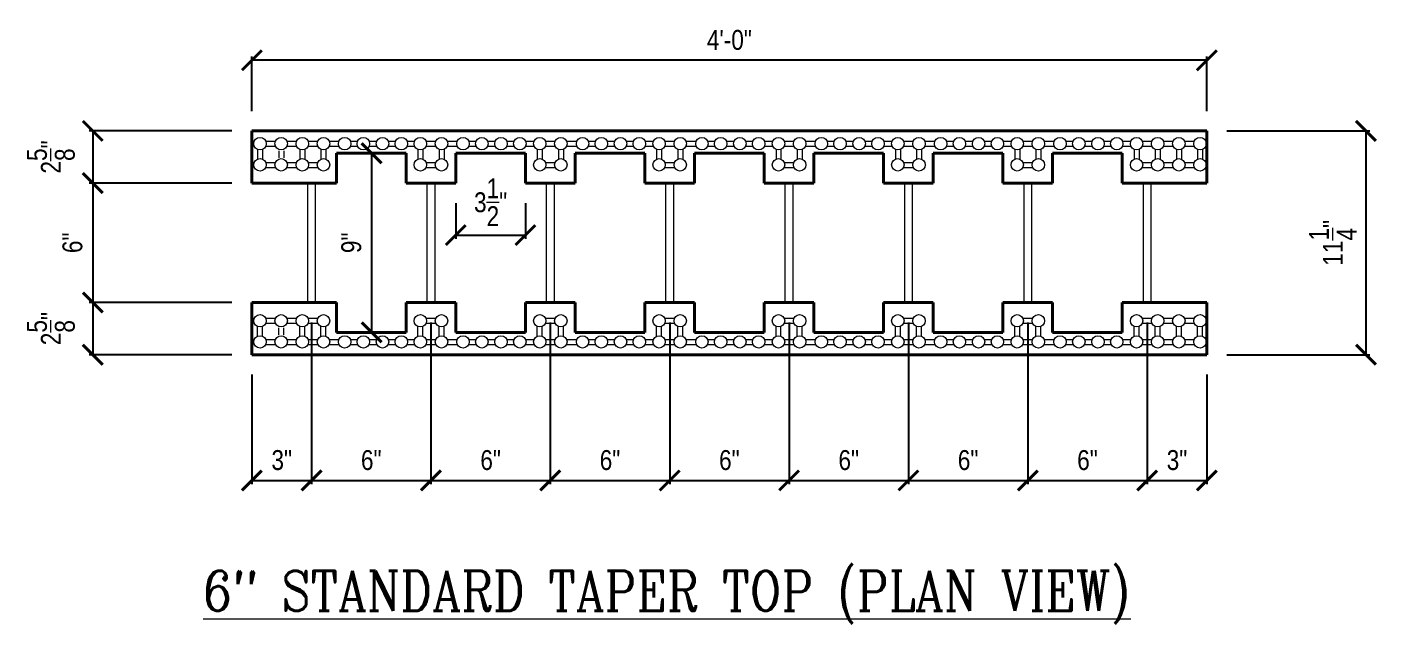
# Model space of a CAD drawing. Header units: inches. Extents: x 17 to 89.2, y 9.6 to 84.5.
# Drawn here: x 21.3 to 89.2, y 54.5 to 84.5 of the extents above; entities that cross this region are included whole.
import ezdxf

# ---------------------------------------------------------------- set-up
doc = ezdxf.new("R2010")
doc.units = ezdxf.units.IN
doc.header["$MEASUREMENT"] = 0
doc.layers.get('Defpoints').update_dxf_attribs({"color": 252})
for name, color, linetype, lineweight in [('1GB fine', 251, 'Continuous', 9), ('2GB med', 7, 'Continuous', 20), ('3GB heavy', 1, 'Continuous', 40), ('DIM', 3, 'Continuous', 13), ('GB Dim', 3, 'Continuous', 13)]:
    doc.layers.add(name, color=color, linetype=linetype, lineweight=lineweight)
doc.styles.add('ARCTEXT', font='arctext.shx', dxfattribs={"width": 0.85})
doc.styles.add('RomanC', font='romanc.shx', dxfattribs={"width": 0.85, "height": 5})
doc.dimstyles.new('ARCTEXT 1-1', dxfattribs={"dimscale": 0, "dimtxt": 1, "dimasz": 1, "dimexe": 0.1875, "dimexo": 1, "dimgap": 0.5, "dimtad": 1, "dimdec": 4, "dimzin": 3, "dimdsep": 46, "dimlunit": 4, "dimtxsty": 'ARCTEXT', "dimblk": 'ARCHTICK', "dimcen": 1, "dimclrd": 256, "dimclre": 256, "dimclrt": 256, "dimadec": 0, "dimazin": 0, "dimtfac": 1, "dimtdec": 4, "dimtofl": 0, "dimtmove": 2, "dimatfit": 3, "dimldrblk": 'arrow', "dimfxl": 1, "dimtolj": 1, "dimtzin": 0, "dimarcsym": 0})

# ---------------------------------------------------------------- blocks, each defined once
blk = doc.blocks.new('_ArchTick')
at = {"color": 0, "linetype": 'ByBlock', "const_width": 0.15}
blk.add_lwpolyline([(-0.5, -0.5), (0.5, 0.5)], dxfattribs=at)
blk = doc.blocks.new('*D26')
at = {"layer": 'Defpoints', "color": 0}
for p in [(35.645, 70.702), (32.645, 68.077), (35.645, 61.758)]:
    blk.add_point(p, dxfattribs=at)
at = {"layer": 'GB Dim', "lineweight": -2}
for p, q in [((35.645, 69.702), (35.645, 61.571)), ((32.645, 67.077), (32.645, 61.571)), ((32.645, 61.758), (35.645, 61.758))]:
    blk.add_line(p, q, dxfattribs=at)
at = {"layer": 'GB Dim', "lineweight": -2, "rotation": 180}
blk.add_blockref('_ArchTick', (32.645, 61.758), dxfattribs=at)
at = {"layer": 'GB Dim', "lineweight": -2}
blk.add_blockref('_ArchTick', (35.645, 61.758), dxfattribs=at)
at = {"layer": 'GB Dim', "insert": (34.145, 62.776), "char_height": 1, "attachment_point": 5, "style": 'ARCTEXT'}
blk.add_mtext('\\A1;3"', dxfattribs=at)
blk = doc.blocks.new('arrow')
at = {"layer": 'DIM'}
blk.add_hatch(color=253, dxfattribs=at).paths.add_polyline_path([(-2, 0.5), (-2, -0.5), (0, 0)])
at = {"layer": 'DIM', "lineweight": 9}
for points in [[(-2, 0.983), (-2, 0.5), (-2.469, 0.617)], [(0.374, 0.094), (0, 0)], [(0.374, -0.094), (0, 0)], [(-2, -0.983), (-2, -0.5), (-2.469, -0.617)]]:
    blk.add_lwpolyline(points, dxfattribs=at)
at = {"layer": 'DIM', "lineweight": 15}
blk.add_lwpolyline([(0, 0), (-2, -0.5), (-2, 0.5), (0, 0)], dxfattribs=at)
blk = doc.blocks.new('*D27')
at = {"layer": 'Defpoints', "color": 0}
for p in [(41.645, 70.702), (35.645, 70.515), (41.645, 61.758)]:
    blk.add_point(p, dxfattribs=at)
at = {"layer": 'GB Dim', "lineweight": -2}
for p, q in [((35.645, 69.515), (35.645, 61.571)), ((41.645, 69.702), (41.645, 61.571)), ((35.645, 61.758), (41.645, 61.758))]:
    blk.add_line(p, q, dxfattribs=at)
at = {"layer": 'GB Dim', "lineweight": -2, "rotation": 180}
blk.add_blockref('_ArchTick', (35.645, 61.758), dxfattribs=at)
at = {"layer": 'GB Dim', "lineweight": -2}
blk.add_blockref('_ArchTick', (41.645, 61.758), dxfattribs=at)
at = {"layer": 'GB Dim', "insert": (38.645, 62.776), "char_height": 1, "attachment_point": 5, "style": 'ARCTEXT'}
blk.add_mtext('\\A1;6"', dxfattribs=at)
blk = doc.blocks.new('*D28')
at = {"layer": 'Defpoints', "color": 0}
for p in [(41.645, 70.702), (47.645, 70.702), (47.645, 61.758)]:
    blk.add_point(p, dxfattribs=at)
at = {"layer": 'GB Dim', "lineweight": -2}
for p, q in [((41.645, 69.702), (41.645, 61.571)), ((47.645, 69.702), (47.645, 61.571)), ((41.645, 61.758), (47.645, 61.758))]:
    blk.add_line(p, q, dxfattribs=at)
at = {"layer": 'GB Dim', "lineweight": -2, "rotation": 180}
blk.add_blockref('_ArchTick', (41.645, 61.758), dxfattribs=at)
at = {"layer": 'GB Dim', "lineweight": -2}
blk.add_blockref('_ArchTick', (47.645, 61.758), dxfattribs=at)
at = {"layer": 'GB Dim', "insert": (44.645, 62.776), "char_height": 1, "attachment_point": 5, "style": 'ARCTEXT'}
blk.add_mtext('\\A1;6"', dxfattribs=at)
blk = doc.blocks.new('*D29')
at = {"layer": 'Defpoints', "color": 0}
for p in [(47.645, 70.702), (53.645, 70.702), (53.645, 61.758)]:
    blk.add_point(p, dxfattribs=at)
at = {"layer": 'GB Dim', "lineweight": -2}
for p, q in [((47.645, 69.702), (47.645, 61.571)), ((53.645, 69.702), (53.645, 61.571)), ((47.645, 61.758), (53.645, 61.758))]:
    blk.add_line(p, q, dxfattribs=at)
at = {"layer": 'GB Dim', "lineweight": -2, "rotation": 180}
blk.add_blockref('_ArchTick', (47.645, 61.758), dxfattribs=at)
at = {"layer": 'GB Dim', "lineweight": -2}
blk.add_blockref('_ArchTick', (53.645, 61.758), dxfattribs=at)
at = {"layer": 'GB Dim', "insert": (50.645, 62.776), "char_height": 1, "attachment_point": 5, "style": 'ARCTEXT'}
blk.add_mtext('\\A1;6"', dxfattribs=at)
blk = doc.blocks.new('*D30')
at = {"layer": 'Defpoints', "color": 0}
for p in [(53.645, 70.702), (59.645, 70.702), (59.645, 61.758)]:
    blk.add_point(p, dxfattribs=at)
at = {"layer": 'GB Dim', "lineweight": -2}
for p, q in [((53.645, 69.702), (53.645, 61.571)), ((59.645, 69.702), (59.645, 61.571)), ((53.645, 61.758), (59.645, 61.758))]:
    blk.add_line(p, q, dxfattribs=at)
at = {"layer": 'GB Dim', "lineweight": -2, "rotation": 180}
blk.add_blockref('_ArchTick', (53.645, 61.758), dxfattribs=at)
at = {"layer": 'GB Dim', "lineweight": -2}
blk.add_blockref('_ArchTick', (59.645, 61.758), dxfattribs=at)
at = {"layer": 'GB Dim', "insert": (56.645, 62.776), "char_height": 1, "attachment_point": 5, "style": 'ARCTEXT'}
blk.add_mtext('\\A1;6"', dxfattribs=at)
blk = doc.blocks.new('*D31')
at = {"layer": 'Defpoints', "color": 0}
for p in [(59.645, 70.702), (65.645, 70.702), (65.645, 61.758)]:
    blk.add_point(p, dxfattribs=at)
at = {"layer": 'GB Dim', "lineweight": -2}
for p, q in [((59.645, 69.702), (59.645, 61.571)), ((65.645, 69.702), (65.645, 61.571)), ((59.645, 61.758), (65.645, 61.758))]:
    blk.add_line(p, q, dxfattribs=at)
at = {"layer": 'GB Dim', "lineweight": -2, "rotation": 180}
blk.add_blockref('_ArchTick', (59.645, 61.758), dxfattribs=at)
at = {"layer": 'GB Dim', "lineweight": -2}
blk.add_blockref('_ArchTick', (65.645, 61.758), dxfattribs=at)
at = {"layer": 'GB Dim', "insert": (62.645, 62.776), "char_height": 1, "attachment_point": 5, "style": 'ARCTEXT'}
blk.add_mtext('\\A1;6"', dxfattribs=at)
blk = doc.blocks.new('*D32')
at = {"layer": 'Defpoints', "color": 0}
for p in [(65.645, 70.702), (71.645, 70.702), (71.645, 61.758)]:
    blk.add_point(p, dxfattribs=at)
at = {"layer": 'GB Dim', "lineweight": -2}
for p, q in [((65.645, 69.702), (65.645, 61.571)), ((71.645, 69.702), (71.645, 61.571)), ((65.645, 61.758), (71.645, 61.758))]:
    blk.add_line(p, q, dxfattribs=at)
at = {"layer": 'GB Dim', "lineweight": -2, "rotation": 180}
blk.add_blockref('_ArchTick', (65.645, 61.758), dxfattribs=at)
at = {"layer": 'GB Dim', "lineweight": -2}
blk.add_blockref('_ArchTick', (71.645, 61.758), dxfattribs=at)
at = {"layer": 'GB Dim', "insert": (68.645, 62.776), "char_height": 1, "attachment_point": 5, "style": 'ARCTEXT'}
blk.add_mtext('\\A1;6"', dxfattribs=at)
blk = doc.blocks.new('*D33')
at = {"layer": 'Defpoints', "color": 0}
for p in [(71.645, 70.702), (77.645, 70.702), (77.645, 61.758)]:
    blk.add_point(p, dxfattribs=at)
at = {"layer": 'GB Dim', "lineweight": -2}
for p, q in [((71.645, 69.702), (71.645, 61.571)), ((77.645, 69.702), (77.645, 61.571)), ((71.645, 61.758), (77.645, 61.758))]:
    blk.add_line(p, q, dxfattribs=at)
at = {"layer": 'GB Dim', "lineweight": -2, "rotation": 180}
blk.add_blockref('_ArchTick', (71.645, 61.758), dxfattribs=at)
at = {"layer": 'GB Dim', "lineweight": -2}
blk.add_blockref('_ArchTick', (77.645, 61.758), dxfattribs=at)
at = {"layer": 'GB Dim', "insert": (74.645, 62.776), "char_height": 1, "attachment_point": 5, "style": 'ARCTEXT'}
blk.add_mtext('\\A1;6"', dxfattribs=at)
blk = doc.blocks.new('*D34')
at = {"layer": 'Defpoints', "color": 0}
for p in [(77.645, 70.702), (80.645, 68.077), (80.645, 61.758)]:
    blk.add_point(p, dxfattribs=at)
at = {"layer": 'GB Dim', "lineweight": -2}
for p, q in [((77.645, 69.702), (77.645, 61.571)), ((80.645, 67.077), (80.645, 61.571)), ((77.645, 61.758), (80.645, 61.758))]:
    blk.add_line(p, q, dxfattribs=at)
at = {"layer": 'GB Dim', "lineweight": -2, "rotation": 180}
blk.add_blockref('_ArchTick', (77.645, 61.758), dxfattribs=at)
at = {"layer": 'GB Dim', "lineweight": -2}
blk.add_blockref('_ArchTick', (80.645, 61.758), dxfattribs=at)
at = {"layer": 'GB Dim', "insert": (79.145, 62.776), "char_height": 1, "attachment_point": 5, "style": 'ARCTEXT'}
blk.add_mtext('\\A1;3"', dxfattribs=at)
blk = doc.blocks.new('*D35')
at = {"layer": 'Defpoints', "color": 0}
for p in [(80.645, 79.327), (80.645, 68.077), (88.645, 68.077)]:
    blk.add_point(p, dxfattribs=at)
at = {"layer": 'GB Dim', "lineweight": -2}
for p, q in [((81.645, 79.327), (88.833, 79.327)), ((88.645, 79.327), (88.645, 68.077)), ((81.645, 68.077), (88.833, 68.077))]:
    blk.add_line(p, q, dxfattribs=at)
for p, rotation in [((88.645, 79.327), 90), ((88.645, 68.077), 270)]:
    blk.add_blockref('_ArchTick', p, dxfattribs=dict(at, rotation=rotation))
at = {"layer": 'GB Dim', "insert": (86.979, 73.702), "char_height": 1, "attachment_point": 5, "rotation": 90, "style": 'ARCTEXT'}
blk.add_mtext('\\A1;11{\\H1.000000x;\\S1/4;}"', dxfattribs=at)
blk = doc.blocks.new('*D36')
at = {"layer": 'Defpoints', "color": 0}
for p in [(32.645, 82.876), (32.645, 79.327), (80.645, 79.327)]:
    blk.add_point(p, dxfattribs=at)
at = {"layer": 'GB Dim', "lineweight": -2}
for p, q in [((32.645, 80.327), (32.645, 83.063)), ((80.645, 82.876), (32.645, 82.876)), ((80.645, 80.327), (80.645, 83.063))]:
    blk.add_line(p, q, dxfattribs=at)
at = {"layer": 'GB Dim', "lineweight": -2, "rotation": 180}
blk.add_blockref('_ArchTick', (32.645, 82.876), dxfattribs=at)
at = {"layer": 'GB Dim', "lineweight": -2}
blk.add_blockref('_ArchTick', (80.645, 82.876), dxfattribs=at)
at = {"layer": 'GB Dim', "insert": (56.645, 83.893), "char_height": 1, "attachment_point": 5, "style": 'ARCTEXT'}
blk.add_mtext('\\A1;4\'-0"', dxfattribs=at)
blk = doc.blocks.new('*D37')
at = {"layer": 'Defpoints', "color": 0}
for p in [(32.645, 79.327), (24.645, 76.702), (32.645, 76.702)]:
    blk.add_point(p, dxfattribs=at)
at = {"layer": 'GB Dim', "lineweight": -2}
for p, q in [((31.645, 79.327), (24.458, 79.327)), ((24.645, 79.327), (24.645, 76.702)), ((31.645, 76.702), (24.458, 76.702))]:
    blk.add_line(p, q, dxfattribs=at)
for p, rotation in [((24.645, 79.327), 90), ((24.645, 76.702), 270)]:
    blk.add_blockref('_ArchTick', p, dxfattribs=dict(at, rotation=rotation))
at = {"layer": 'GB Dim', "insert": (22.541, 78.015), "char_height": 1, "attachment_point": 5, "rotation": 90, "style": 'ARCTEXT'}
blk.add_mtext('\\A1;2{\\H1.000000x;\\S5/8;}"', dxfattribs=at)
blk = doc.blocks.new('*D38')
at = {"layer": 'Defpoints', "color": 0}
for p in [(32.645, 76.702), (24.645, 70.702), (32.645, 70.702)]:
    blk.add_point(p, dxfattribs=at)
at = {"layer": 'GB Dim', "lineweight": -2}
for p, q in [((31.645, 76.702), (24.458, 76.702)), ((24.645, 76.702), (24.645, 70.702)), ((31.645, 70.702), (24.458, 70.702))]:
    blk.add_line(p, q, dxfattribs=at)
for p, rotation in [((24.645, 76.702), 90), ((24.645, 70.702), 270)]:
    blk.add_blockref('_ArchTick', p, dxfattribs=dict(at, rotation=rotation))
at = {"layer": 'GB Dim', "insert": (23.628, 73.702), "char_height": 1, "attachment_point": 5, "rotation": 90, "style": 'ARCTEXT'}
blk.add_mtext('\\A1;6"', dxfattribs=at)
blk = doc.blocks.new('*D39')
at = {"layer": 'Defpoints', "color": 0}
for p in [(32.645, 70.702), (24.645, 68.077), (32.645, 68.077)]:
    blk.add_point(p, dxfattribs=at)
at = {"layer": 'GB Dim', "lineweight": -2}
for p, q in [((31.645, 70.702), (24.458, 70.702)), ((24.645, 70.702), (24.645, 68.077)), ((31.645, 68.077), (24.458, 68.077))]:
    blk.add_line(p, q, dxfattribs=at)
for p, rotation in [((24.645, 70.702), 90), ((24.645, 68.077), 270)]:
    blk.add_blockref('_ArchTick', p, dxfattribs=dict(at, rotation=rotation))
at = {"layer": 'GB Dim', "insert": (22.541, 69.39), "char_height": 1, "attachment_point": 5, "rotation": 90, "style": 'ARCTEXT'}
blk.add_mtext('\\A1;2{\\H1.000000x;\\S5/8;}"', dxfattribs=at)
blk = doc.blocks.new('*D40')
at = {"layer": 'Defpoints', "color": 0}
for p in [(38.645, 78.202), (38.645, 69.202), (38.662, 69.202)]:
    blk.add_point(p, dxfattribs=at)
at = {"layer": 'GB Dim', "lineweight": -2}
for p, q in [((38.662, 78.202), (38.662, 69.202)), ((39.645, 78.202), (38.85, 78.202)), ((39.645, 69.202), (38.85, 69.202))]:
    blk.add_line(p, q, dxfattribs=at)
for p, rotation in [((38.662, 78.202), 90), ((38.662, 69.202), 270)]:
    blk.add_blockref('_ArchTick', p, dxfattribs=dict(at, rotation=rotation))
at = {"layer": 'GB Dim', "insert": (37.645, 73.702), "char_height": 1, "attachment_point": 5, "rotation": 90, "style": 'ARCTEXT'}
blk.add_mtext('\\A1;9"', dxfattribs=at)
blk = doc.blocks.new('*D41')
at = {"layer": 'Defpoints', "color": 0}
for p in [(42.895, 76.702), (46.395, 76.702), (46.395, 74.091)]:
    blk.add_point(p, dxfattribs=at)
at = {"layer": 'GB Dim', "lineweight": -2}
for p, q in [((42.895, 75.702), (42.895, 73.903)), ((46.395, 75.702), (46.395, 73.903)), ((42.895, 74.091), (46.395, 74.091))]:
    blk.add_line(p, q, dxfattribs=at)
at = {"layer": 'GB Dim', "lineweight": -2, "rotation": 180}
blk.add_blockref('_ArchTick', (42.895, 74.091), dxfattribs=at)
at = {"layer": 'GB Dim', "lineweight": -2}
blk.add_blockref('_ArchTick', (46.395, 74.091), dxfattribs=at)
at = {"layer": 'GB Dim', "insert": (44.645, 75.74), "char_height": 1, "attachment_point": 5, "style": 'ARCTEXT'}
blk.add_mtext('\\A1;3{\\H1.000000x;\\S1/2;}"', dxfattribs=at)

msp = doc.modelspace()

# ---------------------------------------------------------------- linework, layer by layer
at = {"layer": '1GB fine'}
for p, q in [((33.34124, 78.80891), (33.8322, 78.80891)), ((34.40374, 78.80891), (34.8947, 78.80891)), ((35.46624, 78.80891), (35.9572, 78.80891)), ((36.52874, 78.80891), (37.0197, 78.80891)), ((37.59124, 78.80891), (37.96234, 78.80891)), ((38.53388, 78.80891), (38.92551, 78.80891)), ((39.49705, 78.80891), (39.87212, 78.80891)), ((40.44366, 78.80891), (40.82819, 78.80891)), ((41.39973, 78.80891), (41.89069, 78.80891)), ((42.46223, 78.80891), (42.97347, 78.80891)), ((43.54501, 78.80891), (43.91611, 78.80891)), ((44.48765, 78.80891), (44.87928, 78.80891)), ((45.45082, 78.80891), (45.82589, 78.80891)), ((46.39743, 78.80891), (46.82819, 78.80891)), ((47.39973, 78.80891), (47.89069, 78.80891)), ((48.46223, 78.80891), (48.98031, 78.80891)), ((49.55185, 78.80891), (49.92295, 78.80891)), ((50.49449, 78.80891), (50.88613, 78.80891)), ((51.45766, 78.80891), (51.83274, 78.80891)), ((52.44366, 78.80891), (52.82819, 78.80891)), ((53.39973, 78.80891), (53.89069, 78.80891)), ((54.46223, 78.80891), (54.98031, 78.80891)), ((55.55185, 78.80891), (55.92295, 78.80891)), ((56.49449, 78.80891), (56.88613, 78.80891)), ((57.45766, 78.80891), (57.83274, 78.80891)), ((58.44366, 78.80891), (58.82819, 78.80891)), ((59.39973, 78.80891), (59.89069, 78.80891)), ((60.46223, 78.80891), (60.98031, 78.80891)), ((61.55185, 78.80891), (61.92295, 78.80891)), ((62.49449, 78.80891), (62.88613, 78.80891)), ((63.45766, 78.80891), (63.83274, 78.80891)), ((64.44366, 78.80891), (64.82819, 78.80891)), ((65.39973, 78.80891), (65.89069, 78.80891)), ((66.46223, 78.80891), (66.98031, 78.80891)), ((67.55185, 78.80891), (67.92295, 78.80891)), ((68.49449, 78.80891), (68.88613, 78.80891)), ((69.45766, 78.80891), (69.83274, 78.80891)), ((70.44366, 78.80891), (70.82819, 78.80891)), ((71.39973, 78.80891), (71.89069, 78.80891)), ((72.46223, 78.80891), (72.98031, 78.80891)), ((73.55185, 78.80891), (73.92295, 78.80891)), ((74.49449, 78.80891), (74.88613, 78.80891)), ((75.45766, 78.80891), (75.83274, 78.80891)), ((76.44366, 78.80891), (76.82819, 78.80891)), ((77.39973, 78.80891), (77.89069, 78.80891)), ((78.46223, 78.80891), (78.95319, 78.80891)), ((79.52473, 78.80891), (80.01569, 78.80891)), ((32.9312, 78.39572), (32.9312, 77.90668)), ((33.18193, 78.39668), (33.18193, 77.90572)), ((33.3422, 78.55818), (33.83124, 78.55818)), ((33.9937, 78.32864), (33.9937, 77.97376)), ((34.24443, 78.32941), (34.24443, 77.97298)), ((34.4047, 78.55818), (34.89374, 78.55818)), ((35.0562, 78.39572), (35.0562, 77.90668)), ((35.30693, 78.39668), (35.30693, 77.90572)), ((35.4672, 78.55818), (35.95624, 78.55818)), ((36.1187, 78.39572), (36.1187, 77.90668)), ((36.36943, 78.39668), (36.36943, 77.90572)), ((36.5297, 78.55818), (37.01874, 78.55818)), ((37.5922, 78.55818), (37.96138, 78.55818)), ((38.53483, 78.55818), (38.92455, 78.55818)), ((39.49801, 78.55818), (39.87116, 78.55818)), ((40.44462, 78.55818), (40.82723, 78.55818)), ((40.98969, 78.39572), (40.98969, 77.90668)), ((41.24042, 78.39668), (41.24042, 77.90572)), ((41.40068, 78.55818), (41.88973, 78.55818)), ((42.05219, 78.39572), (42.05219, 77.90668)), ((42.30292, 78.39668), (42.30292, 77.90572)), ((42.46318, 78.55818), (42.97251, 78.55818)), ((43.54597, 78.55818), (43.91515, 78.55818)), ((44.48861, 78.55818), (44.87832, 78.55818)), ((45.45178, 78.55818), (45.82493, 78.55818)), ((46.39839, 78.55818), (46.82723, 78.55818)), ((46.98969, 78.39572), (46.98969, 77.90668)), ((47.24042, 78.39668), (47.24042, 77.90572)), ((47.40068, 78.55818), (47.88973, 78.55818)), ((48.05219, 78.39572), (48.05219, 77.90668)), ((48.30292, 78.39668), (48.30292, 77.90572)), ((48.46318, 78.55818), (48.97936, 78.55818)), ((49.55281, 78.55818), (49.92199, 78.55818)), ((50.49545, 78.55818), (50.88517, 78.55818)), ((51.45862, 78.55818), (51.83178, 78.55818)), ((52.44462, 78.55818), (52.82723, 78.55818)), ((52.98969, 78.39572), (52.98969, 77.90668)), ((53.24042, 78.39668), (53.24042, 77.90572)), ((53.40068, 78.55818), (53.88973, 78.55818)), ((54.05219, 78.39572), (54.05219, 77.90668)), ((54.30292, 78.39668), (54.30292, 77.90572)), ((54.46318, 78.55818), (54.97936, 78.55818)), ((55.55281, 78.55818), (55.92199, 78.55818)), ((56.49545, 78.55818), (56.88517, 78.55818)), ((57.45862, 78.55818), (57.83178, 78.55818)), ((58.44462, 78.55818), (58.82723, 78.55818)), ((58.98969, 78.39572), (58.98969, 77.90668)), ((59.24042, 78.39668), (59.24042, 77.90572)), ((59.40068, 78.55818), (59.88973, 78.55818)), ((60.05219, 78.39572), (60.05219, 77.90668)), ((60.30292, 78.39668), (60.30292, 77.90572)), ((60.46318, 78.55818), (60.97936, 78.55818)), ((61.55281, 78.55818), (61.92199, 78.55818)), ((62.49545, 78.55818), (62.88517, 78.55818)), ((63.45862, 78.55818), (63.83178, 78.55818)), ((64.44462, 78.55818), (64.82723, 78.55818)), ((64.98969, 78.39572), (64.98969, 77.90668)), ((65.24042, 78.39668), (65.24042, 77.90572)), ((65.40068, 78.55818), (65.88973, 78.55818)), ((66.05219, 78.39572), (66.05219, 77.90668)), ((66.30292, 78.39668), (66.30292, 77.90572)), ((66.46318, 78.55818), (66.97936, 78.55818)), ((67.55281, 78.55818), (67.92199, 78.55818)), ((68.49545, 78.55818), (68.88517, 78.55818)), ((69.45862, 78.55818), (69.83178, 78.55818)), ((70.44462, 78.55818), (70.82723, 78.55818)), ((70.98969, 78.39572), (70.98969, 77.90668)), ((71.24042, 78.39668), (71.24042, 77.90572)), ((71.40068, 78.55818), (71.88973, 78.55818)), ((72.05219, 78.39572), (72.05219, 77.90668)), ((72.30292, 78.39668), (72.30292, 77.90572)), ((72.46318, 78.55818), (72.97936, 78.55818)), ((73.55281, 78.55818), (73.92199, 78.55818)), ((74.49545, 78.55818), (74.88517, 78.55818)), ((75.45862, 78.55818), (75.83178, 78.55818)), ((76.44462, 78.55818), (76.82723, 78.55818)), ((76.98969, 78.39572), (76.98969, 77.90668)), ((77.24042, 78.39668), (77.24042, 77.90572)), ((77.40068, 78.55818), (77.88973, 78.55818)), ((78.05219, 78.39572), (78.05219, 77.90668)), ((78.30292, 78.39668), (78.30292, 77.90572)), ((78.46318, 78.55818), (78.95223, 78.55818)), ((79.11469, 78.39572), (79.11469, 77.90668)), ((79.36542, 78.39668), (79.36542, 77.90572)), ((79.52568, 78.55818), (80.01473, 78.55818)), ((80.17719, 78.39572), (80.17719, 77.90668)), ((80.42792, 78.39668), (80.42792, 77.90572)), ((33.34124, 77.74641), (33.8322, 77.74641)), ((33.3422, 77.49568), (33.83124, 77.49568)), ((34.40374, 77.74641), (34.8947, 77.74641)), ((34.4047, 77.49568), (34.89374, 77.49568)), ((35.46624, 77.74641), (35.9572, 77.74641)), ((35.4672, 77.49568), (35.95624, 77.49568)), ((41.39973, 77.74641), (41.89069, 77.74641)), ((41.40068, 77.49568), (41.88973, 77.49568)), ((47.39973, 77.74641), (47.89069, 77.74641)), ((47.40068, 77.49568), (47.88973, 77.49568)), ((53.39973, 77.74641), (53.89069, 77.74641)), ((53.40068, 77.49568), (53.88973, 77.49568)), ((59.39973, 77.74641), (59.89069, 77.74641)), ((59.40068, 77.49568), (59.88973, 77.49568)), ((65.39973, 77.74641), (65.89069, 77.74641)), ((65.40068, 77.49568), (65.88973, 77.49568)), ((71.39973, 77.74641), (71.89069, 77.74641)), ((71.40068, 77.49568), (71.88973, 77.49568)), ((77.39973, 77.74641), (77.89069, 77.74641)), ((77.40068, 77.49568), (77.88973, 77.49568)), ((78.46223, 77.74641), (78.95319, 77.74641)), ((78.46318, 77.49568), (78.95223, 77.49568)), ((79.52473, 77.74641), (80.01569, 77.74641)), ((79.52568, 77.49568), (80.01473, 77.49568)), ((33.3422, 69.90884), (33.83124, 69.90884)), ((34.4047, 69.90884), (34.89374, 69.90884)), ((35.4672, 69.90884), (35.95624, 69.90884)), ((41.40068, 69.90884), (41.88973, 69.90884)), ((47.40068, 69.90884), (47.88973, 69.90884)), ((53.40068, 69.90884), (53.88973, 69.90884)), ((59.40068, 69.90884), (59.88973, 69.90884)), ((65.40068, 69.90884), (65.88973, 69.90884)), ((71.40068, 69.90884), (71.88973, 69.90884)), ((77.40068, 69.90884), (77.88973, 69.90884)), ((78.46318, 69.90884), (78.95223, 69.90884)), ((79.52568, 69.90884), (80.01473, 69.90884)), ((32.9312, 69.0088), (32.9312, 69.49784)), ((33.18193, 69.00784), (33.18193, 69.4988)), ((33.34124, 69.65811), (33.8322, 69.65811)), ((33.9937, 69.07588), (33.9937, 69.43076)), ((34.24443, 69.0751), (34.24443, 69.43154)), ((34.40374, 69.65811), (34.8947, 69.65811)), ((35.0562, 69.0088), (35.0562, 69.49784)), ((35.30693, 69.00784), (35.30693, 69.4988)), ((35.46624, 69.65811), (35.9572, 69.65811)), ((36.1187, 69.0088), (36.1187, 69.49784)), ((36.36943, 69.00784), (36.36943, 69.4988)), ((40.98969, 69.0088), (40.98969, 69.49784)), ((41.24042, 69.00784), (41.24042, 69.4988)), ((41.39973, 69.65811), (41.89069, 69.65811)), ((42.05219, 69.0088), (42.05219, 69.49784)), ((42.30292, 69.00784), (42.30292, 69.4988)), ((46.98969, 69.0088), (46.98969, 69.49784)), ((47.24042, 69.00784), (47.24042, 69.4988)), ((47.39973, 69.65811), (47.89069, 69.65811)), ((48.05219, 69.0088), (48.05219, 69.49784)), ((48.30292, 69.00784), (48.30292, 69.4988)), ((52.98969, 69.0088), (52.98969, 69.49784)), ((53.24042, 69.00784), (53.24042, 69.4988)), ((53.39973, 69.65811), (53.89069, 69.65811)), ((54.05219, 69.0088), (54.05219, 69.49784)), ((54.30292, 69.00784), (54.30292, 69.4988)), ((58.98969, 69.0088), (58.98969, 69.49784)), ((59.24042, 69.00784), (59.24042, 69.4988)), ((59.39973, 69.65811), (59.89069, 69.65811)), ((60.05219, 69.0088), (60.05219, 69.49784)), ((60.30292, 69.00784), (60.30292, 69.4988)), ((64.98969, 69.0088), (64.98969, 69.49784)), ((65.24042, 69.00784), (65.24042, 69.4988)), ((65.39973, 69.65811), (65.89069, 69.65811)), ((66.05219, 69.0088), (66.05219, 69.49784)), ((66.30292, 69.00784), (66.30292, 69.4988)), ((70.98969, 69.0088), (70.98969, 69.49784)), ((71.24042, 69.00784), (71.24042, 69.4988)), ((71.39973, 69.65811), (71.89069, 69.65811)), ((72.05219, 69.0088), (72.05219, 69.49784)), ((72.30292, 69.00784), (72.30292, 69.4988)), ((76.98969, 69.0088), (76.98969, 69.49784)), ((77.24042, 69.00784), (77.24042, 69.4988)), ((77.39973, 69.65811), (77.89069, 69.65811)), ((78.05219, 69.0088), (78.05219, 69.49784)), ((78.30292, 69.00784), (78.30292, 69.4988)), ((78.46223, 69.65811), (78.95319, 69.65811)), ((79.11469, 69.0088), (79.11469, 69.49784)), ((79.36542, 69.00784), (79.36542, 69.4988)), ((79.52473, 69.65811), (80.01569, 69.65811)), ((80.17719, 69.0088), (80.17719, 69.49784)), ((80.42792, 69.00784), (80.42792, 69.4988)), ((33.34124, 68.59561), (33.8322, 68.59561)), ((33.3422, 68.84634), (33.83124, 68.84634)), ((34.40374, 68.59561), (34.8947, 68.59561)), ((34.4047, 68.84634), (34.89374, 68.84634)), ((35.46624, 68.59561), (35.9572, 68.59561)), ((35.4672, 68.84634), (35.95624, 68.84634)), ((36.52874, 68.59561), (37.0197, 68.59561)), ((36.5297, 68.84634), (37.01874, 68.84634)), ((37.59124, 68.59561), (37.96234, 68.59561)), ((37.5922, 68.84634), (37.96138, 68.84634)), ((38.53388, 68.59561), (38.92551, 68.59561)), ((38.53483, 68.84634), (38.92455, 68.84634)), ((39.49705, 68.59561), (39.87212, 68.59561)), ((39.49801, 68.84634), (39.87116, 68.84634)), ((40.44366, 68.59561), (40.82819, 68.59561)), ((40.44462, 68.84634), (40.82723, 68.84634)), ((41.39973, 68.59561), (41.89069, 68.59561)), ((41.40068, 68.84634), (41.88973, 68.84634)), ((42.46223, 68.59561), (42.97347, 68.59561)), ((42.46318, 68.84634), (42.97251, 68.84634)), ((43.54501, 68.59561), (43.91611, 68.59561)), ((43.54597, 68.84634), (43.91515, 68.84634)), ((44.48765, 68.59561), (44.87928, 68.59561)), ((44.48861, 68.84634), (44.87832, 68.84634)), ((45.45082, 68.59561), (45.82589, 68.59561)), ((45.45178, 68.84634), (45.82493, 68.84634)), ((46.39743, 68.59561), (46.82819, 68.59561)), ((46.39839, 68.84634), (46.82723, 68.84634)), ((47.39973, 68.59561), (47.89069, 68.59561)), ((47.40068, 68.84634), (47.88973, 68.84634)), ((48.46223, 68.59561), (48.98031, 68.59561)), ((48.46318, 68.84634), (48.97936, 68.84634)), ((49.55185, 68.59561), (49.92295, 68.59561)), ((49.55281, 68.84634), (49.92199, 68.84634)), ((50.49449, 68.59561), (50.88613, 68.59561)), ((50.49545, 68.84634), (50.88517, 68.84634)), ((51.45766, 68.59561), (51.83274, 68.59561)), ((51.45862, 68.84634), (51.83178, 68.84634)), ((52.44366, 68.59561), (52.82819, 68.59561)), ((52.44462, 68.84634), (52.82723, 68.84634)), ((53.39973, 68.59561), (53.89069, 68.59561)), ((53.40068, 68.84634), (53.88973, 68.84634)), ((54.46223, 68.59561), (54.98031, 68.59561)), ((54.46318, 68.84634), (54.97936, 68.84634)), ((55.55185, 68.59561), (55.92295, 68.59561)), ((55.55281, 68.84634), (55.92199, 68.84634)), ((56.49449, 68.59561), (56.88613, 68.59561)), ((56.49545, 68.84634), (56.88517, 68.84634)), ((57.45766, 68.59561), (57.83274, 68.59561)), ((57.45862, 68.84634), (57.83178, 68.84634)), ((58.44366, 68.59561), (58.82819, 68.59561)), ((58.44462, 68.84634), (58.82723, 68.84634)), ((59.39973, 68.59561), (59.89069, 68.59561)), ((59.40068, 68.84634), (59.88973, 68.84634)), ((60.46223, 68.59561), (60.98031, 68.59561)), ((60.46318, 68.84634), (60.97936, 68.84634)), ((61.55185, 68.59561), (61.92295, 68.59561)), ((61.55281, 68.84634), (61.92199, 68.84634)), ((62.49449, 68.59561), (62.88613, 68.59561)), ((62.49545, 68.84634), (62.88517, 68.84634)), ((63.45766, 68.59561), (63.83274, 68.59561)), ((63.45862, 68.84634), (63.83178, 68.84634)), ((64.44366, 68.59561), (64.82819, 68.59561)), ((64.44462, 68.84634), (64.82723, 68.84634)), ((65.39973, 68.59561), (65.89069, 68.59561)), ((65.40068, 68.84634), (65.88973, 68.84634)), ((66.46223, 68.59561), (66.98031, 68.59561)), ((66.46318, 68.84634), (66.97936, 68.84634)), ((67.55185, 68.59561), (67.92295, 68.59561)), ((67.55281, 68.84634), (67.92199, 68.84634)), ((68.49449, 68.59561), (68.88613, 68.59561)), ((68.49545, 68.84634), (68.88517, 68.84634)), ((69.45766, 68.59561), (69.83274, 68.59561)), ((69.45862, 68.84634), (69.83178, 68.84634)), ((70.44366, 68.59561), (70.82819, 68.59561)), ((70.44462, 68.84634), (70.82723, 68.84634)), ((71.39973, 68.59561), (71.89069, 68.59561)), ((71.40068, 68.84634), (71.88973, 68.84634)), ((72.46223, 68.59561), (72.98031, 68.59561)), ((72.46318, 68.84634), (72.97936, 68.84634)), ((73.55185, 68.59561), (73.92295, 68.59561)), ((73.55281, 68.84634), (73.92199, 68.84634)), ((74.49449, 68.59561), (74.88613, 68.59561)), ((74.49545, 68.84634), (74.88517, 68.84634)), ((75.45766, 68.59561), (75.83274, 68.59561)), ((75.45862, 68.84634), (75.83178, 68.84634)), ((76.44366, 68.59561), (76.82819, 68.59561)), ((76.44462, 68.84634), (76.82723, 68.84634)), ((77.39973, 68.59561), (77.89069, 68.59561)), ((77.40068, 68.84634), (77.88973, 68.84634)), ((78.46223, 68.59561), (78.95319, 68.59561)), ((78.46318, 68.84634), (78.95223, 68.84634)), ((79.52473, 68.59561), (80.01569, 68.59561)), ((79.52568, 68.84634), (80.01473, 68.84634))]:
    msp.add_line(p, q, dxfattribs=at)
for centre in [(33.05547, 78.68245), (34.11797, 78.68245), (35.18047, 78.68245), (36.24297, 78.68245), (37.30547, 78.68245), (38.24811, 78.68245), (39.21128, 78.68245), (40.15789, 78.68245), (41.11396, 78.68245), (42.17646, 78.68245), (43.25924, 78.68245), (44.20188, 78.68245), (45.16505, 78.68245), (46.11166, 78.68245), (47.11396, 78.68245), (48.17646, 78.68245), (49.26608, 78.68245), (50.20872, 78.68245), (51.17189, 78.68245), (52.11851, 78.68245), (53.11396, 78.68245), (54.17646, 78.68245), (55.26608, 78.68245), (56.20872, 78.68245), (57.17189, 78.68245), (58.11851, 78.68245), (59.11396, 78.68245), (60.17646, 78.68245), (61.26608, 78.68245), (62.20872, 78.68245), (63.17189, 78.68245), (64.11851, 78.68245), (65.11396, 78.68245), (66.17646, 78.68245), (67.26608, 78.68245), (68.20872, 78.68245), (69.17189, 78.68245), (70.11851, 78.68245), (71.11396, 78.68245), (72.17646, 78.68245), (73.26608, 78.68245), (74.20872, 78.68245), (75.17189, 78.68245), (76.11851, 78.68245), (77.11396, 78.68245), (78.17646, 78.68245), (79.23896, 78.68245), (80.30146, 78.68245), (33.05547, 77.61995), (34.11797, 77.61995), (35.18047, 77.61995), (36.24297, 77.61995), (41.11396, 77.61995), (42.17646, 77.61995), (47.11396, 77.61995), (48.17646, 77.61995), (53.11396, 77.61995), (54.17646, 77.61995), (59.11396, 77.61995), (60.17646, 77.61995), (65.11396, 77.61995), (66.17646, 77.61995), (71.11396, 77.61995), (72.17646, 77.61995), (77.11396, 77.61995), (78.17646, 77.61995), (79.23896, 77.61995), (80.30146, 77.61995), (33.05547, 69.78457), (34.11797, 69.78457), (35.18047, 69.78457), (36.24297, 69.78457), (41.11396, 69.78457), (42.17646, 69.78457), (47.11396, 69.78457), (48.17646, 69.78457), (53.11396, 69.78457), (54.17646, 69.78457), (59.11396, 69.78457), (60.17646, 69.78457), (65.11396, 69.78457), (66.17646, 69.78457), (71.11396, 69.78457), (72.17646, 69.78457), (77.11396, 69.78457), (78.17646, 69.78457), (79.23896, 69.78457), (80.30146, 69.78457), (33.05547, 68.72207), (34.11797, 68.72207), (35.18047, 68.72207), (36.24297, 68.72207), (37.30547, 68.72207), (38.24811, 68.72207), (39.21128, 68.72207), (40.15789, 68.72207), (41.11396, 68.72207), (42.17646, 68.72207), (43.25924, 68.72207), (44.20188, 68.72207), (45.16505, 68.72207), (46.11166, 68.72207), (47.11396, 68.72207), (48.17646, 68.72207), (49.26608, 68.72207), (50.20872, 68.72207), (51.17189, 68.72207), (52.11851, 68.72207), (53.11396, 68.72207), (54.17646, 68.72207), (55.26608, 68.72207), (56.20872, 68.72207), (57.17189, 68.72207), (58.11851, 68.72207), (59.11396, 68.72207), (60.17646, 68.72207), (61.26608, 68.72207), (62.20872, 68.72207), (63.17189, 68.72207), (64.11851, 68.72207), (65.11396, 68.72207), (66.17646, 68.72207), (67.26608, 68.72207), (68.20872, 68.72207), (69.17189, 68.72207), (70.11851, 68.72207), (71.11396, 68.72207), (72.17646, 68.72207), (73.26608, 68.72207), (74.20872, 68.72207), (75.17189, 68.72207), (76.11851, 68.72207), (77.11396, 68.72207), (78.17646, 68.72207), (79.23896, 68.72207), (80.30146, 68.72207)]:
    msp.add_circle(centre, 0.3125, dxfattribs=at)
at = {"layer": '2GB med', "color": 6}
for points in [[(35.45771, 76.70226), (35.83271, 76.70226), (35.83271, 70.70226), (35.45771, 70.70226)], [(41.45771, 76.70226), (41.83271, 76.70226), (41.83271, 70.70226), (41.45771, 70.70226)], [(47.45771, 76.70226), (47.83271, 76.70226), (47.83271, 70.70226), (47.45771, 70.70226)], [(53.45771, 76.70226), (53.83271, 76.70226), (53.83271, 70.70226), (53.45771, 70.70226)], [(59.45771, 76.70226), (59.83271, 76.70226), (59.83271, 70.70226), (59.45771, 70.70226)], [(65.45771, 76.70226), (65.83271, 76.70226), (65.83271, 70.70226), (65.45771, 70.70226)], [(71.45771, 76.70226), (71.83271, 76.70226), (71.83271, 70.70226), (71.45771, 70.70226)], [(77.45771, 76.70226), (77.83271, 76.70226), (77.83271, 70.70226), (77.45771, 70.70226)]]:
    msp.add_lwpolyline(points, close=True, dxfattribs=at)
at = {"layer": '3GB heavy', "color": 1}
for p, q in [((80.64521, 79.32726), (32.64521, 79.32726)), ((32.64521, 79.32726), (32.64521, 76.70226)), ((80.64521, 76.70226), (80.64521, 79.32726)), ((36.89521, 78.20226), (36.89521, 76.70226)), ((40.39521, 78.20226), (36.89521, 78.20226)), ((40.39521, 76.70226), (40.39521, 78.20226)), ((42.89521, 76.70226), (42.89521, 78.20226)), ((42.89521, 78.20226), (42.89521, 76.70226)), ((46.39521, 78.20226), (42.89521, 78.20226)), ((46.39521, 76.70226), (46.39521, 78.20226)), ((48.89521, 78.20226), (48.89521, 76.70226)), ((52.39521, 78.20226), (48.89521, 78.20226)), ((52.39521, 76.70226), (52.39521, 78.20226)), ((54.89521, 78.20226), (54.89521, 76.70226)), ((58.39521, 78.20226), (54.89521, 78.20226)), ((58.39521, 76.70226), (58.39521, 78.20226)), ((60.89521, 78.20226), (60.89521, 76.70226)), ((64.39521, 78.20226), (60.89521, 78.20226)), ((64.39521, 76.70226), (64.39521, 78.20226)), ((66.89521, 78.20226), (66.89521, 76.70226)), ((70.39521, 78.20226), (66.89521, 78.20226)), ((70.39521, 76.70226), (70.39521, 78.20226)), ((72.89521, 78.20226), (72.89521, 76.70226)), ((76.39521, 78.20226), (72.89521, 78.20226)), ((76.39521, 76.70226), (76.39521, 78.20226)), ((32.64521, 76.70226), (36.89521, 76.70226)), ((40.39521, 76.70226), (42.89521, 76.70226)), ((46.39521, 76.70226), (48.89521, 76.70226)), ((52.39521, 76.70226), (54.89521, 76.70226)), ((58.39521, 76.70226), (60.89521, 76.70226)), ((64.39521, 76.70226), (66.89521, 76.70226)), ((70.39521, 76.70226), (72.89521, 76.70226)), ((76.39521, 76.70226), (80.64521, 76.70226)), ((32.64521, 68.07726), (32.64521, 70.70226)), ((32.64521, 70.70226), (36.89521, 70.70226)), ((36.89521, 69.20226), (36.89521, 70.70226)), ((40.39521, 70.70226), (40.39521, 69.20226)), ((40.39521, 70.70226), (42.89521, 70.70226)), ((42.89521, 70.70226), (42.89521, 69.20226)), ((42.89521, 69.20226), (42.89521, 70.70226)), ((46.39521, 70.70226), (46.39521, 69.20226)), ((46.39521, 70.70226), (48.89521, 70.70226)), ((48.89521, 69.20226), (48.89521, 70.70226)), ((52.39521, 70.70226), (52.39521, 69.20226)), ((52.39521, 70.70226), (54.89521, 70.70226)), ((54.89521, 69.20226), (54.89521, 70.70226)), ((58.39521, 70.70226), (58.39521, 69.20226)), ((58.39521, 70.70226), (60.89521, 70.70226)), ((60.89521, 69.20226), (60.89521, 70.70226)), ((64.39521, 70.70226), (64.39521, 69.20226)), ((64.39521, 70.70226), (66.89521, 70.70226)), ((66.89521, 69.20226), (66.89521, 70.70226)), ((70.39521, 70.70226), (70.39521, 69.20226)), ((70.39521, 70.70226), (72.89521, 70.70226)), ((72.89521, 69.20226), (72.89521, 70.70226)), ((76.39521, 70.70226), (76.39521, 69.20226)), ((76.39521, 70.70226), (80.64521, 70.70226)), ((80.64521, 70.70226), (80.64521, 68.07726)), ((40.39521, 69.20226), (36.89521, 69.20226)), ((46.39521, 69.20226), (42.89521, 69.20226)), ((52.39521, 69.20226), (48.89521, 69.20226)), ((58.39521, 69.20226), (54.89521, 69.20226)), ((64.39521, 69.20226), (60.89521, 69.20226)), ((70.39521, 69.20226), (66.89521, 69.20226)), ((76.39521, 69.20226), (72.89521, 69.20226)), ((80.64521, 68.07726), (32.64521, 68.07726))]:
    msp.add_line(p, q, dxfattribs=at)

# ---------------------------------------------------------------- texts
at = {"layer": 'DIM', "insert": (53.51073, 57.20991), "char_height": 2, "width": 90.08, "attachment_point": 2, "style": 'RomanC'}
msp.add_mtext('{\\L6" STANDARD TAPER TOP (PLAN VIEW)}', dxfattribs=at)

# ---------------------------------------------------------------- dimensions: what is measured, and where the dimension line sits
at = {"layer": 'GB Dim'}
for base, p1, p2, picture, middle in [((32.64521, 82.87553), (80.64521, 79.32726), (32.64521, 79.32726), '*D36', (56.64521, 83.89277)), ((46.39521, 74.09064), (42.89521, 76.70226), (46.39521, 76.70226), '*D41', (44.64521, 75.74007)), ((35.64521, 61.7583), (32.64521, 68.07726), (35.64521, 70.70226), '*D26', (34.14521, 62.77554)), ((41.64521, 61.7583), (35.64521, 70.51476), (41.64521, 70.70226), '*D27', (38.64521, 62.77554)), ((47.64521, 61.7583), (41.64521, 70.70226), (47.64521, 70.70226), '*D28', (44.64521, 62.77554)), ((53.64521, 61.7583), (47.64521, 70.70226), (53.64521, 70.70226), '*D29', (50.64521, 62.77554)), ((59.64521, 61.7583), (53.64521, 70.70226), (59.64521, 70.70226), '*D30', (56.64521, 62.77554)), ((65.64521, 61.7583), (59.64521, 70.70226), (65.64521, 70.70226), '*D31', (62.64521, 62.77554)), ((71.64521, 61.7583), (65.64521, 70.70226), (71.64521, 70.70226), '*D32', (68.64521, 62.77554)), ((77.64521, 61.7583), (71.64521, 70.70226), (77.64521, 70.70226), '*D33', (74.64521, 62.77554)), ((80.64521, 61.7583), (77.64521, 70.70226), (80.64521, 68.07726), '*D34', (79.14521, 62.77554))]:
    dim = msp.add_linear_dim(base=base, p1=p1, p2=p2, dimstyle='ARCTEXT 1-1', override={"dimscale": 1}, dxfattribs=at)
    dim.commit()
    dim.dimension.update_dxf_attribs({"geometry": picture, "text_midpoint": middle})
for base, p1, p2, picture, middle in [((24.64521, 76.70226), (32.64521, 79.32726), (32.64521, 76.70226), '*D37', (22.54104, 78.01476)), ((88.64521, 68.07726), (80.64521, 79.32726), (80.64521, 68.07726), '*D35', (86.97854, 73.70226)), ((38.66211, 69.20226), (38.64521, 78.20226), (38.64521, 69.20226), '*D40', (37.64487, 73.70226)), ((24.64521, 70.70226), (32.64521, 76.70226), (32.64521, 70.70226), '*D38', (23.62797, 73.70226)), ((24.64521, 68.07726), (32.64521, 70.70226), (32.64521, 68.07726), '*D39', (22.54104, 69.38976))]:
    dim = msp.add_linear_dim(base=base, p1=p1, p2=p2, angle=90, dimstyle='ARCTEXT 1-1', override={"dimscale": 1}, dxfattribs=at)
    dim.commit()
    dim.dimension.update_dxf_attribs({"geometry": picture, "text_midpoint": middle})

doc.saveas('drawing.dxf')
